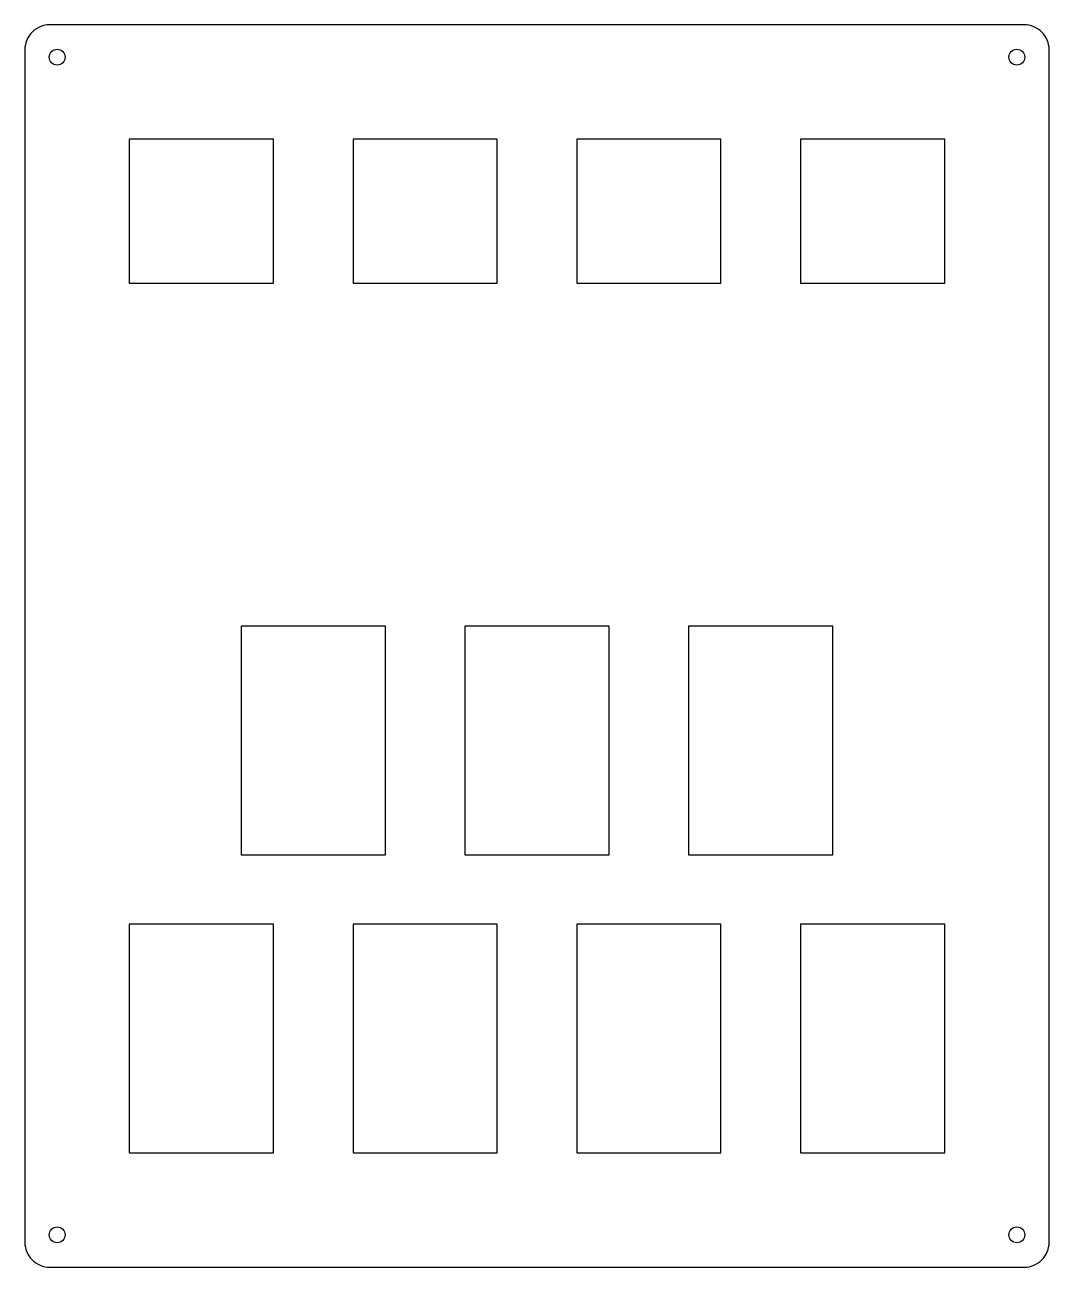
# Model space of a CAD drawing. Header units: millimetres. Extents: x -103 to 103, y -130 to 120.
import ezdxf

# ---------------------------------------------------------------- set-up
doc = ezdxf.new("R2010")
doc.units = ezdxf.units.MM

msp = doc.modelspace()

# ---------------------------------------------------------------- linework, layer by layer
msp.add_lwpolyline([(-98, -130), (98, -130, 0.414214), (103, -125), (103, 115, 0.414214), (98, 120), (-98, 120, 0.414214), (-103, 115), (-103, -125, 0.414214)], format="xyb", close=True)
for points in [[(-82, 68), (-53, 68), (-53, 97), (-82, 97)], [(-59.5, -47), (-30.5, -47), (-30.5, -1), (-59.5, -1)], [(-14.5, -47), (14.5, -47), (14.5, -1), (-14.5, -1)], [(30.5, -47), (59.5, -47), (59.5, -1), (30.5, -1)], [(-82, -107), (-53, -107), (-53, -61), (-82, -61)], [(-37, -107), (-8, -107), (-8, -61), (-37, -61)], [(8, -107), (37, -107), (37, -61), (8, -61)], [(53, -107), (82, -107), (82, -61), (53, -61)]]:
    msp.add_lwpolyline(points, close=True)
at = {"elevation": 0}
for points in [[(-37, 68), (-8, 68), (-8, 97), (-37, 97)], [(8, 68), (37, 68), (37, 97), (8, 97)], [(53, 68), (82, 68), (82, 97), (53, 97)]]:
    msp.add_lwpolyline(points, close=True, dxfattribs=at)
for centre in [(-96.5, 113.5), (96.5, 113.5), (-96.5, -123.5), (96.5, -123.5)]:
    msp.add_circle(centre, 1.6)

doc.saveas('drawing.dxf')
